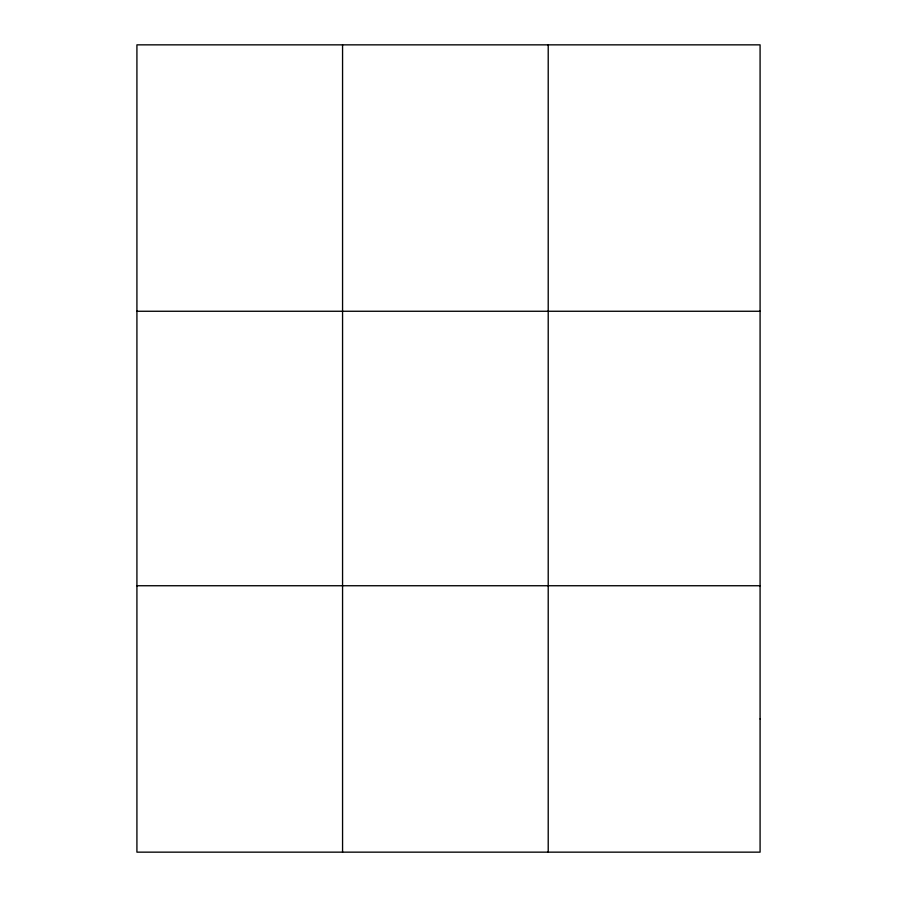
<?xml version="1.0" encoding="UTF-8"?>
<svg xmlns="http://www.w3.org/2000/svg" width="897" height="897" viewBox="0 0 897 897"><rect width="100%" height="100%" fill="white"/><g stroke="black" fill="none" stroke-linecap="round" stroke-linejoin="round"><path stroke-width="1.35" d="M342.564 44.85L342.564 852.15M548.213 44.85L548.213 852.15M136.916 311.259L760.084 311.259M136.916 585.741L760.084 585.741M760.084 718.946L760.084 852.15L136.916 852.15L136.916 44.85L760.084 44.85L760.084 718.946"/></g></svg>
